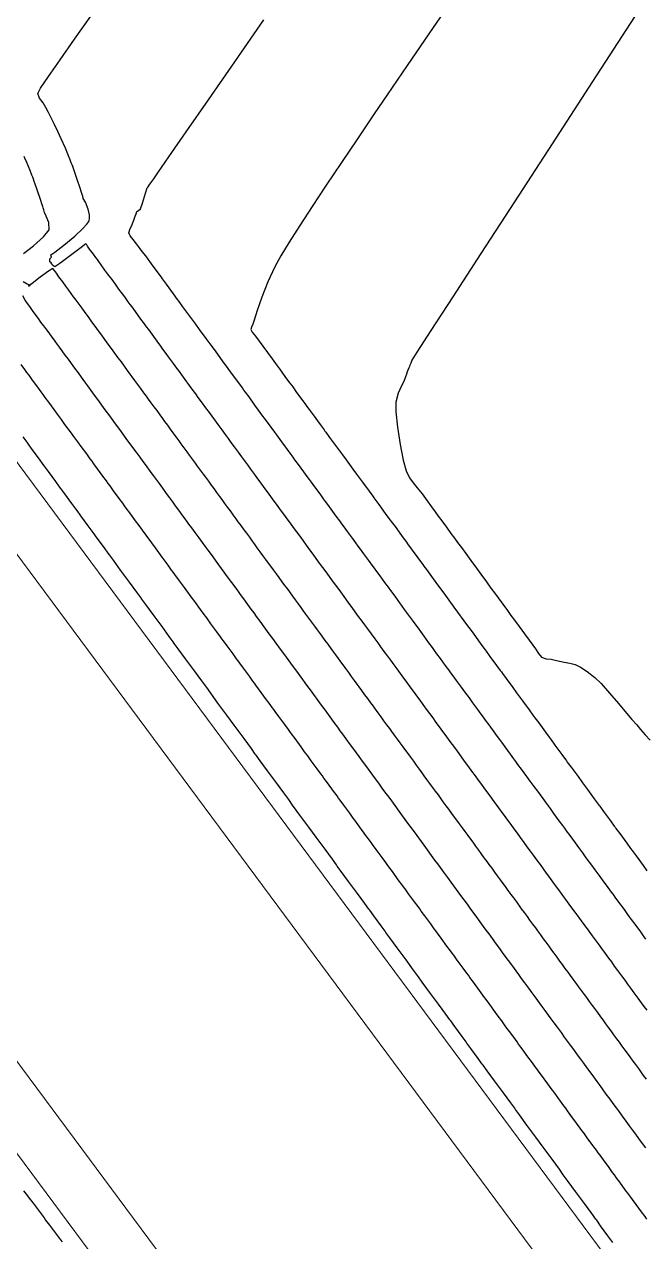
# Model space of a CAD drawing. Header units: millimetres. Extents: x 340454 to 342791, y 6993867 to 6995092.
# Drawn here: x 340725.63 to 340748.26, y 6994700.6 to 6994744.97 of the extents above; entities that cross this region are included whole.
import ezdxf

# ---------------------------------------------------------------- set-up
doc = ezdxf.new("R2010")
doc.units = ezdxf.units.MM
doc.header["$LTSCALE"] = 10
for name, color, linetype in [('T-HM-CURVA_INTERMEDIARIA', 45, 'Continuous'), ('T-HM-CURVA_MESTRA', 20, 'Continuous'), ('URB-Calçadas', 2, 'Continuous'), ('URB-Quadras', 3, 'Continuous')]:
    doc.layers.add(name, color=color, linetype=linetype)

msp = doc.modelspace()

# ---------------------------------------------------------------- linework, layer by layer
at = {"layer": 'T-HM-CURVA_INTERMEDIARIA', "color": 45, "linetype": 'Continuous', "lineweight": -3, "flags": 128}
for points, elevation in [([(340741.652, 6994746.504), (340740.524, 6994744.858), (340739.576, 6994743.473), (340738.847, 6994742.404), (340738.377, 6994741.709), (340737.768, 6994740.803), (340737.181, 6994739.93), (340736.628, 6994739.103), (340736.12, 6994738.336), (340735.668, 6994737.643), (340735.284, 6994737.036), (340734.977, 6994736.53), (340734.759, 6994736.136), (340734.504, 6994735.583), (340734.287, 6994735.031), (340734.116, 6994734.544), (340734.002, 6994734.191), (340733.953, 6994734.037), (340733.906, 6994733.938), (340733.879, 6994733.843), (340733.932, 6994733.752), (340734.05, 6994733.6), (340734.191, 6994733.416), (340734.324, 6994733.235), (340734.489, 6994733.008), (340734.654, 6994732.784), (340734.782, 6994732.609), (340734.929, 6994732.408), (340735.125, 6994732.139), (340735.297, 6994731.904), (340735.372, 6994731.802), (340735.408, 6994731.753), (340735.552, 6994731.556), (340735.817, 6994731.193), (340735.963, 6994730.995), (340736.012, 6994730.928), (340736.153, 6994730.735), (340736.41, 6994730.383), (340736.553, 6994730.187), (340736.584, 6994730.145), (340736.615, 6994730.103), (340736.753, 6994729.915), (340737.003, 6994729.573), (340737.144, 6994729.38), (340737.18, 6994729.33), (340737.217, 6994729.28), (340737.354, 6994729.093), (340737.597, 6994728.76), (340737.734, 6994728.573), (340737.771, 6994728.522), (340737.809, 6994728.471), (340737.945, 6994728.285), (340738.187, 6994727.954), (340738.324, 6994727.766), (340738.364, 6994727.712), (340738.404, 6994727.658), (340738.539, 6994727.473), (340738.778, 6994727.146), (340738.915, 6994726.959), (340738.957, 6994726.901), (340738.999, 6994726.844), (340739.134, 6994726.66), (340739.37, 6994726.337), (340739.505, 6994726.152), (340739.55, 6994726.091), (340739.595, 6994726.03), (340739.728, 6994725.847), (340739.961, 6994725.529), (340740.096, 6994725.345), (340740.143, 6994725.28), (340740.19, 6994725.216), (340740.279, 6994725.095), (340740.464, 6994724.841), (340740.686, 6994724.538), (340740.909, 6994724.234), (340741.095, 6994723.98), (340741.183, 6994723.858), (340741.23, 6994723.794), (340741.277, 6994723.731), (340741.411, 6994723.547), (340741.644, 6994723.228), (340741.778, 6994723.046), (340741.822, 6994722.985), (340741.867, 6994722.923), (340742.002, 6994722.738), (340742.238, 6994722.417), (340742.372, 6994722.233), (340742.415, 6994722.175), (340742.458, 6994722.116), (340742.594, 6994721.93), (340742.832, 6994721.605), (340742.967, 6994721.42), (340743.007, 6994721.365), (340743.048, 6994721.309), (340743.185, 6994721.122), (340743.426, 6994720.793), (340743.562, 6994720.607), (340743.6, 6994720.555), (340743.638, 6994720.502), (340743.776, 6994720.314), (340744.02, 6994719.981), (340744.156, 6994719.794), (340744.193, 6994719.745), (340744.229, 6994719.695), (340744.367, 6994719.506), (340744.614, 6994719.169), (340744.751, 6994718.981), (340744.785, 6994718.935), (340744.819, 6994718.888), (340744.959, 6994718.698), (340745.208, 6994718.357), (340745.346, 6994718.168), (340745.378, 6994718.124), (340745.41, 6994718.081), (340745.549, 6994717.891), (340745.8, 6994717.548), (340745.938, 6994717.358), (340745.969, 6994717.316), (340746, 6994717.274), (340746.14, 6994717.083), (340746.391, 6994716.74), (340746.53, 6994716.55), (340746.56, 6994716.508), (340746.591, 6994716.467), (340746.73, 6994716.276), (340746.982, 6994715.932), (340747.122, 6994715.741), (340747.151, 6994715.7), (340747.181, 6994715.66), (340747.321, 6994715.469), (340747.574, 6994715.123), (340747.713, 6994714.932), (340747.772, 6994714.852), (340747.913, 6994714.659), (340748.168, 6994714.31), (340748.309, 6994714.118)], 723), ([(340747.856, 6994745.248), (340746.327, 6994742.89), (340744.856, 6994740.62), (340743.487, 6994738.507), (340742.265, 6994736.622), (340741.236, 6994735.032), (340740.443, 6994733.808), (340739.933, 6994733.019), (340739.75, 6994732.734), (340739.706, 6994732.625), (340739.677, 6994732.543), (340739.658, 6994732.493), (340739.639, 6994732.446), (340739.607, 6994732.362), (340739.583, 6994732.299), (340739.554, 6994732.224), (340739.513, 6994732.118), (340739.451, 6994731.955), (340739.366, 6994731.79), (340739.244, 6994731.526), (340739.161, 6994731.201), (340739.17, 6994730.848), (340739.23, 6994730.289), (340739.322, 6994729.656), (340739.43, 6994729.081), (340739.535, 6994728.695), (340739.659, 6994728.44), (340739.792, 6994728.255), (340739.943, 6994728.078), (340740.12, 6994727.852), (340740.302, 6994727.599), (340740.463, 6994727.38), (340740.599, 6994727.196), (340740.71, 6994727.045), (340740.84, 6994726.869), (340741.006, 6994726.642), (340741.172, 6994726.415), (340741.301, 6994726.238), (340741.413, 6994726.085), (340741.55, 6994725.898), (340741.71, 6994725.679), (340741.891, 6994725.431), (340742.097, 6994725.15), (340742.26, 6994724.927), (340742.465, 6994724.646), (340742.629, 6994724.423), (340742.76, 6994724.244), (340742.892, 6994724.063), (340743.061, 6994723.832), (340743.228, 6994723.604), (340743.358, 6994723.426), (340743.489, 6994723.248), (340743.656, 6994723.019), (340743.846, 6994722.758), (340744.015, 6994722.527), (340744.153, 6994722.339), (340744.251, 6994722.205), (340744.355, 6994722.031), (340744.475, 6994721.899), (340744.635, 6994721.844), (340744.817, 6994721.824), (340744.968, 6994721.791), (340745.123, 6994721.757), (340745.291, 6994721.72), (340745.496, 6994721.687), (340745.692, 6994721.632), (340745.89, 6994721.536), (340746.139, 6994721.382), (340746.418, 6994721.167), (340746.647, 6994720.937), (340746.952, 6994720.593), (340747.276, 6994720.21), (340747.564, 6994719.866), (340747.759, 6994719.634), (340747.937, 6994719.431), (340748.078, 6994719.27), (340748.251, 6994719.072), (340748.424, 6994718.874)], 722), ([(340748.274, 6994711.625), (340748.211, 6994711.712), (340748.083, 6994711.886), (340747.877, 6994712.168), (340747.747, 6994712.345), (340747.681, 6994712.435), (340747.615, 6994712.526), (340747.488, 6994712.699), (340747.286, 6994712.976), (340747.157, 6994713.152), (340747.088, 6994713.246), (340747.02, 6994713.34), (340746.893, 6994713.512), (340746.695, 6994713.784), (340746.567, 6994713.959), (340746.496, 6994714.056), (340746.425, 6994714.153), (340746.299, 6994714.326), (340746.103, 6994714.593), (340745.976, 6994714.766), (340745.905, 6994714.864), (340745.833, 6994714.961), (340745.707, 6994715.134), (340745.512, 6994715.4), (340745.386, 6994715.573), (340745.314, 6994715.672), (340745.242, 6994715.77), (340745.116, 6994715.942), (340744.922, 6994716.208), (340744.795, 6994716.381), (340744.723, 6994716.479), (340744.651, 6994716.578), (340744.525, 6994716.75), (340744.331, 6994717.015), (340744.205, 6994717.188), (340744.132, 6994717.287), (340744.059, 6994717.387), (340743.934, 6994717.558), (340743.741, 6994717.821), (340743.614, 6994717.995), (340743.54, 6994718.097), (340743.465, 6994718.199), (340743.34, 6994718.37), (340743.151, 6994718.629), (340743.024, 6994718.802), (340742.947, 6994718.907), (340742.871, 6994719.011), (340742.746, 6994719.182), (340742.56, 6994719.436), (340742.433, 6994719.609), (340742.355, 6994719.716), (340742.277, 6994719.823), (340742.152, 6994719.993), (340741.969, 6994720.244), (340741.843, 6994720.416), (340741.763, 6994720.526), (340741.683, 6994720.635), (340741.559, 6994720.805), (340741.378, 6994721.052), (340741.253, 6994721.223), (340741.171, 6994721.335), (340741.089, 6994721.447), (340740.965, 6994721.616), (340740.787, 6994721.859), (340740.662, 6994722.03), (340740.578, 6994722.145), (340740.495, 6994722.259), (340740.372, 6994722.427), (340740.197, 6994722.667), (340740.072, 6994722.837), (340739.986, 6994722.954), (340739.901, 6994723.071), (340739.804, 6994723.203), (340739.658, 6994723.403), (340739.481, 6994723.644), (340739.304, 6994723.886), (340739.159, 6994724.085), (340739.062, 6994724.218), (340738.976, 6994724.335), (340738.891, 6994724.452), (340738.766, 6994724.623), (340738.59, 6994724.862), (340738.467, 6994725.03), (340738.384, 6994725.145), (340738.3, 6994725.259), (340738.175, 6994725.43), (340737.996, 6994725.675), (340737.873, 6994725.843), (340737.791, 6994725.955), (340737.71, 6994726.066), (340737.584, 6994726.238), (340737.402, 6994726.487), (340737.278, 6994726.656), (340737.199, 6994726.765), (340737.119, 6994726.873), (340736.993, 6994727.045), (340736.808, 6994727.298), (340736.684, 6994727.469), (340736.606, 6994727.574), (340736.529, 6994727.68), (340736.403, 6994727.852), (340736.217, 6994728.107), (340736.092, 6994728.277), (340736.015, 6994728.382), (340735.939, 6994728.487), (340735.809, 6994728.664), (340735.616, 6994728.928), (340735.491, 6994729.098), (340735.42, 6994729.196), (340735.348, 6994729.294), (340735.218, 6994729.473), (340735.016, 6994729.748), (340734.89, 6994729.92), (340734.824, 6994730.011), (340734.758, 6994730.101), (340734.626, 6994730.281), (340734.416, 6994730.568), (340734.289, 6994730.742), (340734.228, 6994730.825), (340734.167, 6994730.908), (340734.034, 6994731.091), (340733.816, 6994731.388), (340733.687, 6994731.565), (340733.632, 6994731.64), (340733.577, 6994731.716), (340733.442, 6994731.9), (340733.215, 6994732.21), (340733.084, 6994732.389), (340733.035, 6994732.456), (340732.986, 6994732.523), (340732.849, 6994732.71), (340732.614, 6994733.031), (340732.481, 6994733.214), (340732.438, 6994733.272), (340732.396, 6994733.33), (340732.257, 6994733.52), (340732.013, 6994733.853), (340731.877, 6994734.039), (340731.841, 6994734.088), (340731.805, 6994734.137), (340731.663, 6994734.331), (340731.409, 6994734.678), (340731.27, 6994734.868), (340731.215, 6994734.944), (340731.069, 6994735.143), (340730.806, 6994735.503), (340730.663, 6994735.699), (340730.625, 6994735.751), (340730.508, 6994735.911), (340730.267, 6994736.242), (340730.054, 6994736.531), (340729.929, 6994736.696), (340729.827, 6994736.827), (340729.718, 6994736.974), (340729.594, 6994737.13), (340729.493, 6994737.258), (340729.444, 6994737.365), (340729.486, 6994737.53), (340729.545, 6994737.638), (340729.573, 6994737.711), (340729.595, 6994737.77), (340729.618, 6994737.831), (340729.646, 6994737.906), (340729.675, 6994737.984), (340729.706, 6994738.067), (340729.736, 6994738.147), (340729.795, 6994738.19), (340729.865, 6994738.249), (340729.937, 6994738.457), (340730.05, 6994738.815), (340730.11, 6994739.006), (340730.14, 6994739.049), (340730.184, 6994739.113), (340730.236, 6994739.188), (340730.275, 6994739.244), (340730.307, 6994739.291), (340730.344, 6994739.344), (340730.489, 6994739.553), (340730.895, 6994740.14), (340731.525, 6994741.048), (340732.337, 6994742.221), (340733.295, 6994743.603), (340734.357, 6994745.136)], 724), ([(340725.603, 6994736.619), (340725.962, 6994736.903), (340726.334, 6994737.23), (340726.533, 6994737.483), (340726.523, 6994737.742), (340726.428, 6994737.984), (340726.364, 6994738.112), (340726.339, 6994738.206), (340726.318, 6994738.282), (340726.302, 6994738.335), (340726.286, 6994738.387), (340726.22, 6994738.582), (340726.099, 6994738.936), (340726.026, 6994739.151), (340725.993, 6994739.246), (340725.964, 6994739.329), (340725.937, 6994739.399), (340725.91, 6994739.47), (340725.839, 6994739.639), (340725.718, 6994739.929), (340725.648, 6994740.095), (340725.621, 6994740.158)], 726), ([(340748.29, 6994706.523), (340748.19, 6994706.659), (340748.111, 6994706.768), (340748.011, 6994706.904), (340747.903, 6994707.051), (340747.809, 6994707.18), (340747.699, 6994707.33), (340747.597, 6994707.47), (340747.516, 6994707.58), (340747.414, 6994707.72), (340747.307, 6994707.866), (340747.217, 6994707.989), (340747.109, 6994708.137), (340747.004, 6994708.28), (340746.922, 6994708.393), (340746.818, 6994708.535), (340746.712, 6994708.68), (340746.626, 6994708.798), (340746.518, 6994708.944), (340746.412, 6994709.09), (340746.328, 6994709.205), (340746.222, 6994709.349), (340746.117, 6994709.493), (340746.033, 6994709.608), (340745.928, 6994709.752), (340745.821, 6994709.898), (340745.734, 6994710.016), (340745.628, 6994710.161), (340745.524, 6994710.303), (340745.441, 6994710.416), (340745.337, 6994710.559), (340745.23, 6994710.705), (340745.141, 6994710.826), (340745.035, 6994710.972), (340744.932, 6994711.113), (340744.85, 6994711.225), (340744.747, 6994711.366), (340744.639, 6994711.513), (340744.548, 6994711.637), (340744.441, 6994711.783), (340744.339, 6994711.923), (340744.258, 6994712.033), (340744.156, 6994712.173), (340744.048, 6994712.321), (340743.956, 6994712.447), (340743.848, 6994712.594), (340743.747, 6994712.732), (340743.667, 6994712.842), (340743.566, 6994712.98), (340743.458, 6994713.127), (340743.365, 6994713.254), (340743.257, 6994713.402), (340743.157, 6994713.54), (340743.076, 6994713.649), (340742.976, 6994713.787), (340742.868, 6994713.935), (340742.774, 6994714.062), (340742.667, 6994714.209), (340742.566, 6994714.347), (340742.486, 6994714.456), (340742.385, 6994714.594), (340742.277, 6994714.742), (340742.184, 6994714.87), (340742.076, 6994715.017), (340741.975, 6994715.155), (340741.895, 6994715.264), (340741.795, 6994715.401), (340741.686, 6994715.549), (340741.592, 6994715.678), (340741.484, 6994715.825), (340741.384, 6994715.962), (340741.305, 6994716.071), (340741.204, 6994716.208), (340741.095, 6994716.357), (340741, 6994716.487), (340740.892, 6994716.635), (340740.792, 6994716.771), (340740.713, 6994716.879), (340740.614, 6994717.015), (340740.505, 6994717.165), (340740.408, 6994717.297), (340740.299, 6994717.445), (340740.2, 6994717.58), (340740.122, 6994717.688), (340740.023, 6994717.823), (340739.914, 6994717.972), (340739.815, 6994718.107), (340739.707, 6994718.255), (340739.609, 6994718.389), (340739.531, 6994718.496), (340739.433, 6994718.63), (340739.323, 6994718.78), (340739.223, 6994718.916), (340739.114, 6994719.065), (340739.017, 6994719.198), (340738.94, 6994719.304), (340738.842, 6994719.437), (340738.732, 6994719.587), (340738.631, 6994719.726), (340738.521, 6994719.875), (340738.425, 6994720.007), (340738.348, 6994720.112), (340738.252, 6994720.244), (340738.141, 6994720.395), (340738.039, 6994720.535), (340737.929, 6994720.685), (340737.833, 6994720.816), (340737.757, 6994720.92), (340737.662, 6994721.051), (340737.551, 6994721.202), (340737.447, 6994721.344), (340737.337, 6994721.495), (340737.241, 6994721.625), (340737.166, 6994721.728), (340737.071, 6994721.858), (340736.976, 6994721.988), (340736.901, 6994722.091), (340736.806, 6994722.22), (340736.696, 6994722.371), (340736.592, 6994722.513), (340736.481, 6994722.665), (340736.385, 6994722.796), (340736.309, 6994722.9), (340736.213, 6994723.031), (340736.103, 6994723.181), (340736.001, 6994723.321), (340735.89, 6994723.472), (340735.793, 6994723.605), (340735.716, 6994723.71), (340735.619, 6994723.842), (340735.51, 6994723.992), (340735.41, 6994724.129), (340735.3, 6994724.279), (340735.202, 6994724.413), (340735.124, 6994724.519), (340735.026, 6994724.653), (340734.917, 6994724.802), (340734.819, 6994724.937), (340734.709, 6994725.086), (340734.61, 6994725.222), (340734.532, 6994725.329), (340734.433, 6994725.464), (340734.325, 6994725.612), (340734.228, 6994725.745), (340734.119, 6994725.894), (340734.02, 6994726.029), (340733.941, 6994726.137), (340733.842, 6994726.272), (340733.734, 6994726.42), (340733.638, 6994726.55), (340733.528, 6994726.701), (340733.427, 6994726.839), (340733.346, 6994726.95), (340733.245, 6994727.088), (340733.138, 6994727.234), (340733.047, 6994727.359), (340732.938, 6994727.508), (340732.834, 6994727.65), (340732.752, 6994727.763), (340732.648, 6994727.905), (340732.542, 6994728.049), (340732.455, 6994728.167), (340732.348, 6994728.315), (340732.241, 6994728.461), (340732.156, 6994728.577), (340732.05, 6994728.722), (340731.945, 6994728.865), (340731.862, 6994728.979), (340731.757, 6994729.122), (340731.648, 6994729.271), (340731.559, 6994729.393), (340731.452, 6994729.539), (340731.35, 6994729.679), (340731.269, 6994729.789), (340731.167, 6994729.929), (340731.057, 6994730.08), (340730.961, 6994730.21), (340730.854, 6994730.357), (340730.754, 6994730.493), (340730.676, 6994730.6), (340730.576, 6994730.736), (340730.465, 6994730.889), (340730.364, 6994731.026), (340730.255, 6994731.175), (340730.159, 6994731.307), (340730.082, 6994731.412), (340729.986, 6994731.543), (340729.873, 6994731.698), (340729.766, 6994731.843), (340729.656, 6994731.994), (340729.563, 6994732.122), (340729.489, 6994732.223), (340729.395, 6994732.35), (340729.28, 6994732.508), (340729.167, 6994732.663), (340729.055, 6994732.816), (340728.93, 6994732.987), (340728.805, 6994733.158), (340728.688, 6994733.317), (340728.567, 6994733.483), (340728.453, 6994733.638), (340728.334, 6994733.801), (340728.214, 6994733.965), (340728.095, 6994734.127), (340727.966, 6994734.303), (340727.851, 6994734.461), (340727.733, 6994734.624), (340727.624, 6994734.772), (340727.517, 6994734.911), (340727.422, 6994735.037), (340727.335, 6994735.161), (340727.248, 6994735.286), (340727.15, 6994735.421), (340727.034, 6994735.579), (340726.894, 6994735.77), (340726.798, 6994735.901), (340726.737, 6994736.003), (340726.672, 6994736.073), (340726.516, 6994735.974), (340726.215, 6994735.749), (340725.922, 6994735.523), (340725.79, 6994735.421), (340725.842, 6994735.46), (340725.74, 6994735.505), (340725.593, 6994735.589)], 726), ([(340748.265, 6994704.016), (340748.148, 6994704.176), (340748.019, 6994704.353), (340747.903, 6994704.511), (340747.789, 6994704.667), (340747.675, 6994704.823), (340747.557, 6994704.984), (340747.425, 6994705.165), (340747.308, 6994705.324), (340747.196, 6994705.477), (340747.084, 6994705.63), (340746.966, 6994705.792), (340746.831, 6994705.977), (340746.713, 6994706.137), (340746.604, 6994706.287), (340746.494, 6994706.437), (340746.375, 6994706.6), (340746.237, 6994706.789), (340746.118, 6994706.95), (340746.011, 6994707.097), (340745.904, 6994707.244), (340745.784, 6994707.408), (340745.643, 6994707.601), (340745.524, 6994707.763), (340745.418, 6994707.907), (340745.313, 6994708.051), (340745.193, 6994708.216), (340745.049, 6994708.412), (340744.93, 6994708.575), (340744.826, 6994708.717), (340744.723, 6994708.858), (340744.602, 6994709.023), (340744.457, 6994709.221), (340744.337, 6994709.385), (340744.235, 6994709.525), (340744.132, 6994709.665), (340744.011, 6994709.831), (340743.865, 6994710.031), (340743.745, 6994710.195), (340743.643, 6994710.334), (340743.542, 6994710.473), (340743.421, 6994710.638), (340743.273, 6994710.84), (340743.152, 6994711.005), (340743.052, 6994711.142), (340742.951, 6994711.28), (340742.83, 6994711.446), (340742.681, 6994711.649), (340742.56, 6994711.814), (340742.46, 6994711.951), (340742.361, 6994712.087), (340742.24, 6994712.252), (340742.091, 6994712.456), (340741.969, 6994712.622), (340741.87, 6994712.758), (340741.77, 6994712.894), (340741.649, 6994713.06), (340741.5, 6994713.264), (340741.379, 6994713.429), (340741.279, 6994713.565), (340741.18, 6994713.701), (340741.059, 6994713.867), (340740.909, 6994714.071), (340740.788, 6994714.237), (340740.689, 6994714.372), (340740.59, 6994714.508), (340740.468, 6994714.674), (340740.318, 6994714.879), (340740.197, 6994715.044), (340740.098, 6994715.18), (340739.999, 6994715.315), (340739.877, 6994715.482), (340739.727, 6994715.688), (340739.605, 6994715.853), (340739.507, 6994715.988), (340739.409, 6994716.122), (340739.287, 6994716.289), (340739.135, 6994716.497), (340739.013, 6994716.663), (340738.916, 6994716.796), (340738.818, 6994716.929), (340738.696, 6994717.096), (340738.543, 6994717.306), (340738.422, 6994717.472), (340738.325, 6994717.604), (340738.228, 6994717.736), (340738.105, 6994717.904), (340737.951, 6994718.115), (340737.83, 6994718.281), (340737.734, 6994718.412), (340737.637, 6994718.544), (340737.515, 6994718.711), (340737.359, 6994718.923), (340737.238, 6994719.09), (340737.142, 6994719.22), (340737.047, 6994719.351), (340736.924, 6994719.518), (340736.768, 6994719.732), (340736.646, 6994719.899), (340736.551, 6994720.028), (340736.456, 6994720.158), (340736.334, 6994720.325), (340736.176, 6994720.541), (340736.054, 6994720.707), (340735.96, 6994720.836), (340735.866, 6994720.965), (340735.772, 6994721.093), (340735.678, 6994721.222), (340735.556, 6994721.388), (340735.398, 6994721.604), (340735.276, 6994721.772), (340735.181, 6994721.902), (340735.085, 6994722.032), (340734.964, 6994722.198), (340734.808, 6994722.411), (340734.685, 6994722.579), (340734.589, 6994722.71), (340734.493, 6994722.842), (340734.372, 6994723.008), (340734.217, 6994723.219), (340734.095, 6994723.386), (340733.998, 6994723.519), (340733.9, 6994723.652), (340733.779, 6994723.818), (340733.627, 6994724.026), (340733.504, 6994724.193), (340733.406, 6994724.327), (340733.308, 6994724.461), (340733.187, 6994724.627), (340733.036, 6994724.834), (340732.914, 6994725), (340732.815, 6994725.135), (340732.717, 6994725.27), (340732.596, 6994725.435), (340732.446, 6994725.64), (340732.323, 6994725.807), (340732.222, 6994725.945), (340732.122, 6994726.083), (340732.001, 6994726.248), (340731.855, 6994726.448), (340731.733, 6994726.615), (340731.63, 6994726.756), (340731.526, 6994726.897), (340731.407, 6994727.06), (340731.263, 6994727.256), (340731.142, 6994727.422), (340731.037, 6994727.566), (340730.931, 6994727.711), (340730.812, 6994727.873), (340730.672, 6994728.065), (340730.552, 6994728.229), (340730.443, 6994728.377), (340730.335, 6994728.526), (340730.217, 6994728.687), (340730.081, 6994728.873), (340729.962, 6994729.036), (340729.85, 6994729.188), (340729.739, 6994729.341), (340729.622, 6994729.5), (340729.49, 6994729.681), (340729.371, 6994729.843), (340729.257, 6994730), (340729.142, 6994730.156), (340729.026, 6994730.314), (340728.898, 6994730.489), (340728.781, 6994730.65), (340728.663, 6994730.811), (340728.545, 6994730.972), (340728.431, 6994731.128), (340728.307, 6994731.298), (340728.19, 6994731.457), (340728.069, 6994731.623), (340727.947, 6994731.789), (340727.834, 6994731.944), (340727.715, 6994732.106), (340727.6, 6994732.264), (340727.474, 6994732.436), (340727.349, 6994732.607), (340727.237, 6994732.76), (340727.124, 6994732.915), (340727.009, 6994733.071), (340726.916, 6994733.198), (340726.843, 6994733.299), (340726.75, 6994733.426), (340726.623, 6994733.6), (340726.499, 6994733.769), (340726.419, 6994733.878), (340726.344, 6994733.977), (340726.275, 6994734.068), (340726.212, 6994734.157), (340726.15, 6994734.246), (340726.065, 6994734.363), (340725.932, 6994734.544), (340725.828, 6994734.686), (340725.744, 6994734.801), (340725.66, 6994734.916), (340725.577, 6994735.075)], 727), ([(340748.31, 6994701.414), (340748.241, 6994701.508), (340748.113, 6994701.683), (340747.913, 6994701.956), (340747.787, 6994702.13), (340747.719, 6994702.223), (340747.651, 6994702.315), (340747.523, 6994702.49), (340747.321, 6994702.766), (340747.194, 6994702.94), (340747.127, 6994703.031), (340747.06, 6994703.122), (340746.932, 6994703.298), (340746.728, 6994703.576), (340746.601, 6994703.75), (340746.535, 6994703.84), (340746.47, 6994703.93), (340746.341, 6994704.105), (340746.136, 6994704.386), (340746.008, 6994704.561), (340745.944, 6994704.649), (340745.879, 6994704.737), (340745.75, 6994704.913), (340745.543, 6994705.196), (340745.415, 6994705.371), (340745.352, 6994705.457), (340745.289, 6994705.544), (340745.16, 6994705.72), (340744.951, 6994706.006), (340744.823, 6994706.181), (340744.761, 6994706.266), (340744.699, 6994706.351), (340744.569, 6994706.528), (340744.359, 6994706.816), (340744.23, 6994706.991), (340744.169, 6994707.075), (340744.108, 6994707.158), (340743.978, 6994707.335), (340743.767, 6994707.625), (340743.638, 6994707.801), (340743.578, 6994707.883), (340743.518, 6994707.965), (340743.388, 6994708.142), (340743.175, 6994708.433), (340743.046, 6994708.61), (340742.987, 6994708.691), (340742.927, 6994708.772), (340742.797, 6994708.95), (340742.584, 6994709.241), (340742.455, 6994709.418), (340742.396, 6994709.499), (340742.337, 6994709.579), (340742.207, 6994709.757), (340741.993, 6994710.05), (340741.863, 6994710.227), (340741.805, 6994710.307), (340741.746, 6994710.386), (340741.616, 6994710.564), (340741.401, 6994710.858), (340741.272, 6994711.035), (340741.214, 6994711.114), (340741.156, 6994711.194), (340741.026, 6994711.371), (340740.811, 6994711.665), (340740.681, 6994711.842), (340740.623, 6994711.921), (340740.565, 6994712.001), (340740.436, 6994712.178), (340740.221, 6994712.472), (340740.091, 6994712.649), (340740.033, 6994712.728), (340739.975, 6994712.808), (340739.845, 6994712.985), (340739.63, 6994713.279), (340739.501, 6994713.456), (340739.443, 6994713.536), (340739.385, 6994713.615), (340739.255, 6994713.792), (340739.04, 6994714.086), (340738.91, 6994714.263), (340738.852, 6994714.343), (340738.794, 6994714.422), (340738.664, 6994714.6), (340738.449, 6994714.894), (340738.319, 6994715.072), (340738.261, 6994715.15), (340738.204, 6994715.229), (340738.073, 6994715.407), (340737.858, 6994715.702), (340737.728, 6994715.88), (340737.67, 6994715.958), (340737.613, 6994716.036), (340737.483, 6994716.214), (340737.267, 6994716.51), (340737.137, 6994716.688), (340737.08, 6994716.765), (340737.023, 6994716.843), (340736.892, 6994717.021), (340736.675, 6994717.318), (340736.545, 6994717.496), (340736.489, 6994717.573), (340736.432, 6994717.65), (340736.302, 6994717.829), (340736.084, 6994718.126), (340735.954, 6994718.304), (340735.898, 6994718.381), (340735.842, 6994718.457), (340735.711, 6994718.636), (340735.493, 6994718.934), (340735.363, 6994719.112), (340735.307, 6994719.188), (340735.251, 6994719.265), (340735.121, 6994719.443), (340734.902, 6994719.742), (340734.772, 6994719.92), (340734.716, 6994719.996), (340734.661, 6994720.072), (340734.605, 6994720.147), (340734.55, 6994720.223), (340734.42, 6994720.402), (340734.201, 6994720.7), (340734.07, 6994720.879), (340734.014, 6994720.956), (340733.958, 6994721.032), (340733.828, 6994721.21), (340733.611, 6994721.507), (340733.48, 6994721.686), (340733.423, 6994721.764), (340733.366, 6994721.841), (340733.236, 6994722.019), (340733.02, 6994722.315), (340732.89, 6994722.493), (340732.832, 6994722.572), (340732.775, 6994722.65), (340732.645, 6994722.828), (340732.429, 6994723.122), (340732.299, 6994723.3), (340732.241, 6994723.38), (340732.183, 6994723.459), (340732.053, 6994723.636), (340731.839, 6994723.93), (340731.709, 6994724.107), (340731.65, 6994724.187), (340731.592, 6994724.267), (340731.463, 6994724.444), (340731.249, 6994724.736), (340731.118, 6994724.914), (340731.058, 6994724.996), (340730.998, 6994725.078), (340730.87, 6994725.254), (340730.658, 6994725.544), (340730.528, 6994725.721), (340730.466, 6994725.805), (340730.405, 6994725.889), (340730.276, 6994726.065), (340730.067, 6994726.351), (340729.937, 6994726.528), (340729.874, 6994726.615), (340729.811, 6994726.701), (340729.683, 6994726.876), (340729.476, 6994727.159), (340729.347, 6994727.336), (340729.282, 6994727.424), (340729.217, 6994727.513), (340729.09, 6994727.687), (340728.885, 6994727.967), (340728.756, 6994728.143), (340728.69, 6994728.234), (340728.623, 6994728.325), (340728.496, 6994728.498), (340728.295, 6994728.774), (340728.166, 6994728.95), (340728.098, 6994729.043), (340728.029, 6994729.137), (340727.903, 6994729.31), (340727.704, 6994729.582), (340727.576, 6994729.757), (340727.505, 6994729.853), (340727.435, 6994729.949), (340727.309, 6994730.121), (340727.113, 6994730.389), (340726.985, 6994730.564), (340726.912, 6994730.663), (340726.84, 6994730.763), (340726.714, 6994730.934), (340726.522, 6994731.197), (340726.395, 6994731.371), (340726.319, 6994731.474), (340726.244, 6994731.577), (340726.12, 6994731.747), (340725.931, 6994732.005), (340725.804, 6994732.178), (340725.726, 6994732.285), (340725.648, 6994732.391), (340725.515, 6994732.574)], 728), ([(340747.072, 6994700.567), (340747.036, 6994700.615), (340746.891, 6994700.813), (340746.625, 6994701.177), (340746.481, 6994701.374), (340746.446, 6994701.422), (340746.301, 6994701.62), (340746.035, 6994701.984), (340745.89, 6994702.182), (340745.855, 6994702.229), (340745.71, 6994702.427), (340745.444, 6994702.791), (340745.299, 6994702.989), (340745.265, 6994703.036), (340745.12, 6994703.234), (340744.853, 6994703.599), (340744.708, 6994703.797), (340744.674, 6994703.843), (340744.529, 6994704.042), (340744.263, 6994704.406), (340744.118, 6994704.604), (340744.084, 6994704.651), (340743.939, 6994704.849), (340743.672, 6994705.214), (340743.527, 6994705.412), (340743.493, 6994705.458), (340743.348, 6994705.656), (340743.081, 6994706.021), (340742.936, 6994706.22), (340742.903, 6994706.265), (340742.758, 6994706.463), (340742.491, 6994706.829), (340742.345, 6994707.027), (340742.313, 6994707.072), (340742.167, 6994707.27), (340741.9, 6994707.636), (340741.755, 6994707.834), (340741.722, 6994707.879), (340741.577, 6994708.077), (340741.31, 6994708.443), (340741.164, 6994708.641), (340741.132, 6994708.686), (340740.987, 6994708.884), (340740.719, 6994709.25), (340740.574, 6994709.448), (340740.541, 6994709.493), (340740.396, 6994709.692), (340740.129, 6994710.057), (340739.984, 6994710.256), (340739.951, 6994710.3), (340739.806, 6994710.499), (340739.538, 6994710.864), (340739.393, 6994711.062), (340739.36, 6994711.107), (340739.215, 6994711.306), (340738.948, 6994711.671), (340738.803, 6994711.869), (340738.77, 6994711.915), (340738.625, 6994712.113), (340738.358, 6994712.478), (340738.213, 6994712.676), (340738.179, 6994712.722), (340738.035, 6994712.92), (340737.768, 6994713.285), (340737.623, 6994713.483), (340737.589, 6994713.529), (340737.444, 6994713.727), (340737.177, 6994714.092), (340737.032, 6994714.29), (340736.999, 6994714.336), (340736.854, 6994714.534), (340736.587, 6994714.899), (340736.442, 6994715.097), (340736.408, 6994715.143), (340736.263, 6994715.341), (340735.996, 6994715.706), (340735.851, 6994715.904), (340735.818, 6994715.95), (340735.673, 6994716.148), (340735.406, 6994716.513), (340735.261, 6994716.711), (340735.227, 6994716.757), (340735.082, 6994716.955), (340734.816, 6994717.32), (340734.671, 6994717.518), (340734.637, 6994717.564), (340734.492, 6994717.762), (340734.225, 6994718.127), (340734.08, 6994718.325), (340734.046, 6994718.371), (340733.901, 6994718.569), (340733.635, 6994718.934), (340733.49, 6994719.132), (340733.456, 6994719.178), (340733.422, 6994719.225), (340733.277, 6994719.423), (340733.01, 6994719.787), (340732.865, 6994719.986), (340732.831, 6994720.033), (340732.686, 6994720.231), (340732.42, 6994720.595), (340732.275, 6994720.793), (340732.24, 6994720.841), (340732.095, 6994721.038), (340731.829, 6994721.402), (340731.685, 6994721.6), (340731.649, 6994721.649), (340731.504, 6994721.846), (340731.239, 6994722.209), (340731.094, 6994722.407), (340731.058, 6994722.457), (340730.913, 6994722.654), (340730.648, 6994723.017), (340730.504, 6994723.214), (340730.467, 6994723.264), (340730.323, 6994723.461), (340730.057, 6994723.824), (340729.913, 6994724.021), (340729.875, 6994724.073), (340729.731, 6994724.27), (340729.467, 6994724.631), (340729.323, 6994724.828), (340729.284, 6994724.882), (340729.14, 6994725.078), (340728.876, 6994725.439), (340728.732, 6994725.635), (340728.692, 6994725.691), (340728.548, 6994725.887), (340728.285, 6994726.246), (340728.142, 6994726.442), (340728.1, 6994726.5), (340727.957, 6994726.695), (340727.695, 6994727.054), (340727.551, 6994727.249), (340727.508, 6994727.309), (340727.365, 6994727.504), (340727.104, 6994727.861), (340726.961, 6994728.057), (340726.916, 6994728.118), (340726.774, 6994728.312), (340726.513, 6994728.669), (340726.371, 6994728.864), (340726.324, 6994728.927), (340726.182, 6994729.121), (340725.922, 6994729.476), (340725.78, 6994729.671), (340725.732, 6994729.737), (340725.59, 6994729.93)], 729), ([(340725.607, 6994702.453), (340725.75, 6994702.264), (340725.808, 6994702.186), (340725.95, 6994701.997), (340726.208, 6994701.654), (340726.35, 6994701.464), (340726.408, 6994701.386), (340726.551, 6994701.197), (340726.808, 6994700.854), (340726.951, 6994700.664), (340727.009, 6994700.587)], 729)]:
    msp.add_lwpolyline(points, dxfattribs=dict(at, elevation=elevation))
at = {"layer": 'T-HM-CURVA_MESTRA', "color": 20, "linetype": 'Continuous', "lineweight": -3, "elevation": 725, "flags": 128}
msp.add_lwpolyline([(340748.314, 6994709.031), (340748.213, 6994709.169), (340748.111, 6994709.307), (340747.992, 6994709.471), (340747.845, 6994709.671), (340747.723, 6994709.838), (340747.619, 6994709.981), (340747.514, 6994710.123), (340747.395, 6994710.286), (340747.253, 6994710.48), (340747.133, 6994710.645), (340747.026, 6994710.791), (340746.92, 6994710.936), (340746.801, 6994711.098), (340746.662, 6994711.288), (340746.542, 6994711.452), (340746.434, 6994711.6), (340746.325, 6994711.749), (340746.207, 6994711.91), (340746.071, 6994712.096), (340745.952, 6994712.259), (340745.841, 6994712.41), (340745.731, 6994712.562), (340745.613, 6994712.722), (340745.48, 6994712.904), (340745.361, 6994713.066), (340745.249, 6994713.22), (340745.137, 6994713.373), (340745.02, 6994713.533), (340744.888, 6994713.713), (340744.771, 6994713.873), (340744.658, 6994714.027), (340744.545, 6994714.181), (340744.429, 6994714.341), (340744.298, 6994714.52), (340744.181, 6994714.68), (340744.067, 6994714.835), (340743.954, 6994714.989), (340743.838, 6994715.149), (340743.707, 6994715.328), (340743.59, 6994715.487), (340743.477, 6994715.642), (340743.363, 6994715.798), (340743.247, 6994715.957), (340743.117, 6994716.135), (340743, 6994716.294), (340742.886, 6994716.45), (340742.772, 6994716.606), (340742.656, 6994716.765), (340742.526, 6994716.942), (340742.409, 6994717.102), (340742.294, 6994717.259), (340742.178, 6994717.417), (340742.063, 6994717.575), (340741.935, 6994717.749), (340741.819, 6994717.909), (340741.702, 6994718.069), (340741.585, 6994718.228), (340741.47, 6994718.386), (340741.344, 6994718.557), (340741.228, 6994718.716), (340741.11, 6994718.878), (340740.992, 6994719.039), (340740.877, 6994719.196), (340740.754, 6994719.365), (340740.638, 6994719.523), (340740.518, 6994719.687), (340740.398, 6994719.85), (340740.284, 6994720.007), (340740.163, 6994720.173), (340740.047, 6994720.33), (340739.926, 6994720.496), (340739.805, 6994720.661), (340739.691, 6994720.817), (340739.572, 6994720.98), (340739.457, 6994721.137), (340739.334, 6994721.305), (340739.212, 6994721.472), (340739.098, 6994721.627), (340738.981, 6994721.788), (340738.867, 6994721.944), (340738.743, 6994722.114), (340738.619, 6994722.283), (340738.515, 6994722.425), (340738.408, 6994722.571), (340738.276, 6994722.751), (340738.144, 6994722.931), (340738.038, 6994723.077), (340737.934, 6994723.219), (340737.81, 6994723.389), (340737.686, 6994723.558), (340737.571, 6994723.715), (340737.453, 6994723.876), (340737.34, 6994724.031), (340737.218, 6994724.198), (340737.095, 6994724.365), (340736.98, 6994724.523), (340736.86, 6994724.687), (340736.746, 6994724.843), (340736.625, 6994725.008), (340736.505, 6994725.173), (340736.389, 6994725.331), (340736.267, 6994725.498), (340736.152, 6994725.655), (340736.033, 6994725.817), (340735.914, 6994725.98), (340735.798, 6994726.138), (340735.674, 6994726.309), (340735.558, 6994726.466), (340735.441, 6994726.626), (340735.324, 6994726.787), (340735.208, 6994726.945), (340735.082, 6994727.117), (340734.967, 6994727.275), (340734.85, 6994727.434), (340734.733, 6994727.594), (340734.615, 6994727.756), (340734.484, 6994727.935), (340734.368, 6994728.093), (340734.256, 6994728.247), (340734.143, 6994728.401), (340734.023, 6994728.565), (340733.886, 6994728.752), (340733.769, 6994728.912), (340733.661, 6994729.06), (340733.553, 6994729.208), (340733.431, 6994729.374), (340733.288, 6994729.569), (340733.169, 6994729.732), (340733.066, 6994729.874), (340732.962, 6994730.015), (340732.839, 6994730.184), (340732.69, 6994730.388), (340732.569, 6994730.552), (340732.471, 6994730.687), (340732.372, 6994730.822), (340732.246, 6994730.994), (340732.089, 6994731.209), (340731.969, 6994731.373), (340731.875, 6994731.501), (340731.781, 6994731.629), (340731.654, 6994731.803), (340731.489, 6994732.029), (340731.368, 6994732.194), (340731.279, 6994732.315), (340731.191, 6994732.437), (340731.063, 6994732.611), (340730.888, 6994732.85), (340730.766, 6994733.017), (340730.683, 6994733.13), (340730.6, 6994733.244), (340730.471, 6994733.421), (340730.286, 6994733.674), (340730.163, 6994733.842), (340730.086, 6994733.946), (340730.01, 6994734.051), (340729.879, 6994734.23), (340729.683, 6994734.498), (340729.558, 6994734.669), (340729.489, 6994734.763), (340729.419, 6994734.858), (340729.287, 6994735.039), (340729.079, 6994735.323), (340728.952, 6994735.496), (340728.891, 6994735.581), (340728.829, 6994735.665), (340728.769, 6994735.743), (340728.675, 6994735.865), (340728.57, 6994736.005), (340728.429, 6994736.205), (340728.346, 6994736.325), (340728.292, 6994736.399), (340728.239, 6994736.472), (340728.15, 6994736.593), (340728.012, 6994736.781), (340727.936, 6994736.886), (340727.907, 6994736.93), (340727.877, 6994736.967), (340727.697, 6994736.836), (340727.311, 6994736.548), (340726.925, 6994736.259), (340726.744, 6994736.128), (340726.703, 6994736.159), (340726.664, 6994736.196), (340726.634, 6994736.241), (340726.608, 6994736.281), (340726.563, 6994736.316), (340726.565, 6994736.369), (340726.564, 6994736.422), (340726.619, 6994736.485), (340726.602, 6994736.564), (340726.739, 6994736.669), (340727.067, 6994736.924), (340727.466, 6994737.253), (340727.755, 6994737.517), (340727.914, 6994737.691), (340727.977, 6994737.786), (340727.994, 6994737.825), (340728.007, 6994737.888), (340728.006, 6994738.024), (340727.957, 6994738.236), (340727.855, 6994738.483), (340727.778, 6994738.627), (340727.758, 6994738.702), (340727.74, 6994738.763), (340727.717, 6994738.836), (340727.664, 6994738.994), (340727.553, 6994739.318), (340727.443, 6994739.638), (340727.393, 6994739.786), (340727.37, 6994739.851), (340727.342, 6994739.925), (340727.301, 6994740.03), (340727.243, 6994740.174), (340727.126, 6994740.458), (340726.979, 6994740.796), (340726.853, 6994741.067), (340726.717, 6994741.347), (340726.595, 6994741.593), (340726.509, 6994741.763), (340726.415, 6994741.942), (340726.318, 6994742.115), (340726.186, 6994742.285), (340726.122, 6994742.452), (340726.226, 6994742.645), (340726.508, 6994743.069), (340726.932, 6994743.678), (340727.46, 6994744.426), (340728.056, 6994745.266)], dxfattribs=at)
at = {"layer": 'URB-Calçadas', "lineweight": 0}
msp.add_lwpolyline([(340782.772, 6994629.704), (340711.434, 6994725.948, -2.484058), (340719.455, 6994733.6), (340791.598, 6994636.247, 0.000011), (340791.598, 6994636.247)], format="xyb", dxfattribs=at)
at = {"layer": 'URB-Quadras', "color": 252, "lineweight": 0}
msp.add_lwpolyline([(340679.087, 6994633.225, -1.140997), (340691.277, 6994649.02), (340732.961, 6994592.783, 0.414213), (340739.955, 6994591.744), (340780.125, 6994621.519, 0.414214), (340781.165, 6994628.513), (340710.383, 6994724.007, -2.195265), (340721.458, 6994734.256), (340793.205, 6994637.438, 0.414246), (340800.199, 6994636.398), (340840.224, 6994666.065, 0.413765), (340841.268, 6994673.053), (340762.203, 6994780.065)], format="xyb", dxfattribs=at)

doc.saveas('drawing.dxf')
